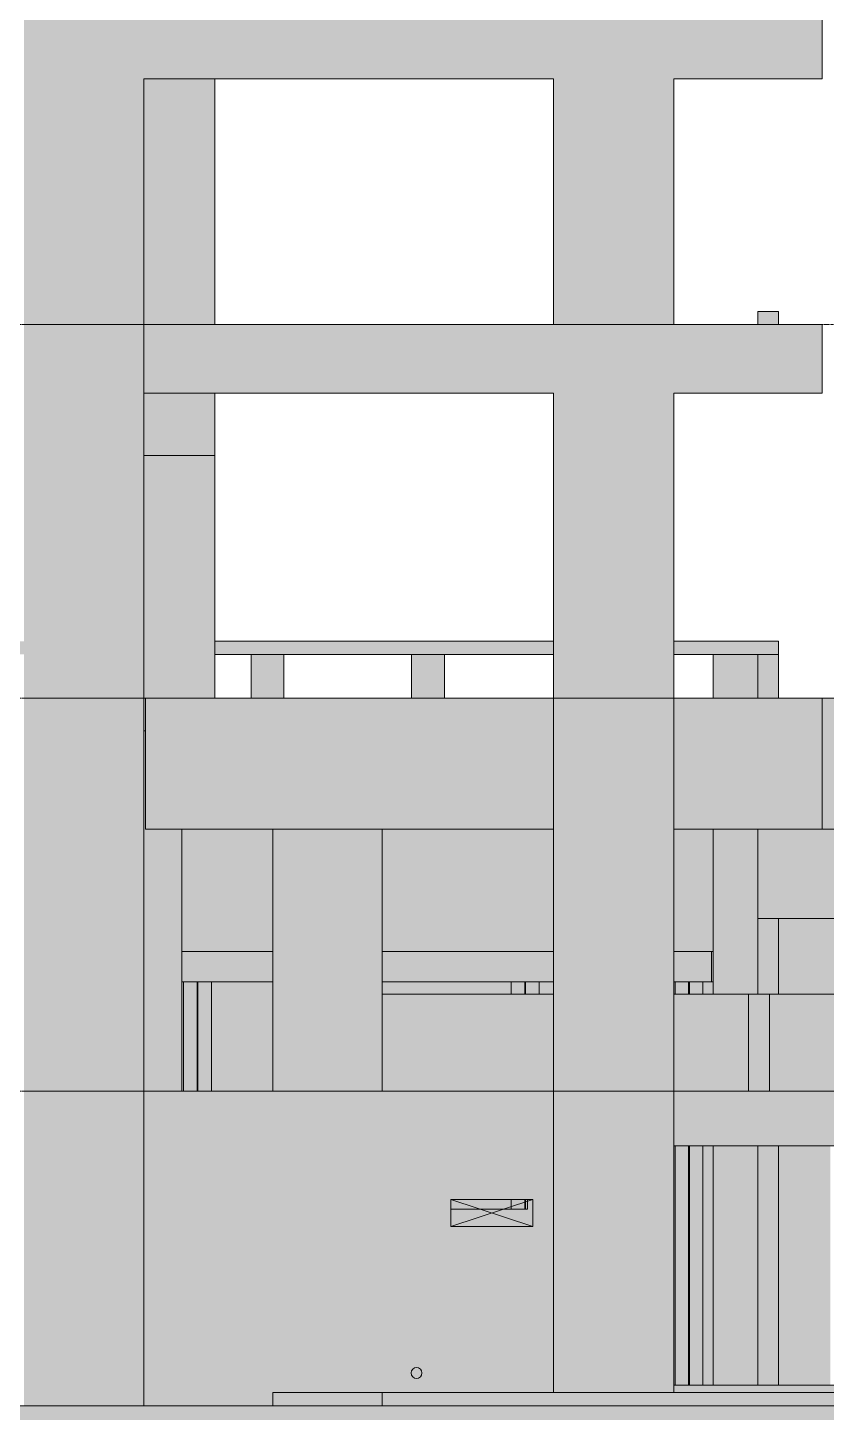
# Model space of a CAD drawing. Header units: centimetres. Extents: x -1968 to 25888, y -1244 to 84208.
# Drawn here: x 15167 to 15898, y 74259 to 75527 of the extents above; entities that cross this region are included whole.
import ezdxf

# ---------------------------------------------------------------- set-up
doc = ezdxf.new("R2010")
doc.units = ezdxf.units.CM
doc.linetypes.add('Centro', pattern=[3.175, 0.635, -0.47625, 1.5875, -0.47625])
for name, color, linetype, lineweight in [('A-FLOR', 7, 'Continuous', 18), ('A-FLOR-LEVL', 7, 'Continuous', 9), ('A-GENM', 7, 'Continuous', 18), ('A-WALL', 7, 'Continuous', 9), ('S-BEAM', 7, 'Continuous', 18), ('S-COLS', 7, 'Continuous', 18), ('S-FNDN', 7, 'Continuous', 9)]:
    doc.layers.add(name, color=color, linetype=linetype, lineweight=lineweight)

# ---------------------------------------------------------------- blocks, each defined once
blk = doc.blocks.new('Estaca W Gerdau - W250X73-4068932-CT103 - CORTE ESQ_ TIPO')
at = {"layer": 'S-FNDN', "true_color": 0xacb7d2}
h = blk.add_hatch(color=9, dxfattribs=at)
h.paths.add_polyline_path([(999.4, 73424), (999.4, 73574), (974, 73574), (974, 73424)], flags=0)
h.paths.add_polyline_path([(974, 74553), (999.4, 74553), (999.4, 74653), (974, 74653), (974, 74632.2)], flags=0)
at = {"layer": 'S-FNDN'}
for p, q in [((974, 74653), (974, 74553)), ((986.3, 74553), (986.3, 74653)), ((987.1, 74653), (987.1, 74553)), ((999.4, 74653), (999.4, 74553)), ((974, 73574), (974, 73423.9)), ((986.3, 73423.9), (986.3, 73574)), ((987.1, 73574), (987.1, 73423.9)), ((999.4, 73574), (999.4, 73423.9))]:
    blk.add_line(p, q, dxfattribs=at)
blk = doc.blocks.new('Estaca W Gerdau - W250X73-V7-CT103 - CORTE ESQ_ TIPO')
at = {"layer": 'S-FNDN', "true_color": 0xacb7d2}
h = blk.add_hatch(color=9, dxfattribs=at)
h.paths.add_polyline_path([(1274, 73400), (1299.4, 73400), (1299.4, 73574), (1274, 73574)], flags=0)
h.paths.add_polyline_path([(1288.7, 74445), (1288.7, 74454), (1274, 74454), (1274, 74445)], flags=0)
h.paths.add_polyline_path([(1299.4, 74642), (1299.4, 74653), (1274, 74653), (1274, 74642), (1288.7, 74642)], flags=0)
at = {"layer": 'S-FNDN'}
for p, q in [((1274, 74653), (1274, 74642)), ((1286.3, 74642), (1286.3, 74653)), ((1287.1, 74653), (1287.1, 74642)), ((1299.4, 74653), (1299.4, 74642)), ((1274, 74454), (1274, 74445)), ((1286.3, 74445), (1286.3, 74454)), ((1287.1, 74454), (1287.1, 74445)), ((1274, 73574), (1274, 73400)), ((1286.3, 73400), (1286.3, 73574)), ((1287.1, 73574), (1287.1, 73400)), ((1299.4, 73574), (1299.4, 73400)), ((1299.4, 73400), (1274, 73400))]:
    blk.add_line(p, q, dxfattribs=at)
blk = doc.blocks.new('Estaca W Gerdau - W250X73-V8-CT103 - CORTE ESQ_ TIPO')
at = {"layer": 'S-FNDN', "true_color": 0xacb7d2}
h = blk.add_hatch(color=9, dxfattribs=at)
h.paths.add_polyline_path([(1449.4, 73400), (1449.4, 73554), (1428.8, 73554), (1428.8, 73574), (1424, 73574), (1424, 73400), (1428.8, 73400)], flags=0)
h.paths.add_polyline_path([(1449.4, 74284), (1449.4, 74503), (1424, 74503), (1424, 74284), (1445.1, 74284)], flags=0)
h.paths.add_polyline_path([(1439.7, 74642), (1449.4, 74642), (1449.4, 74653), (1424, 74653), (1424, 74642)], flags=0)
at = {"layer": 'S-FNDN'}
for p, q in [((1424, 74653), (1424, 74642)), ((1436.3, 74642), (1436.3, 74653)), ((1437.1, 74653), (1437.1, 74642)), ((1449.4, 74653), (1449.4, 74642)), ((1424, 74503), (1424, 74284)), ((1436.3, 74284), (1436.3, 74503)), ((1437.1, 74503), (1437.1, 74284)), ((1449.4, 74503), (1449.4, 74284)), ((1424, 73574), (1424, 73400)), ((1436.3, 73400), (1436.3, 73554)), ((1437.1, 73554), (1437.1, 73400)), ((1449.4, 73554), (1449.4, 73400)), ((1449.4, 73400), (1424, 73400))]:
    blk.add_line(p, q, dxfattribs=at)
blk = doc.blocks.new('PED_FURO_RETANGULAR_R04_2020 _INSTÂNCIA_ - FURO RET-4024178-CT103 - CORTE ESQ_ TIPO')
at = {"layer": 'A-GENM', "lineweight": 9}
for p, q in [((1293.7, 74429), (1218.7, 74454)), ((1218.7, 74429), (1293.7, 74454))]:
    blk.add_line(p, q, dxfattribs=at)

msp = doc.modelspace()

# ---------------------------------------------------------------- hatches: boundary and pattern name
at = {"layer": 'A-FLOR', "true_color": 0xc0c0c0}
h = msp.add_hatch(color=9, dxfattribs=at)
h.paths.add_polyline_path([(15015.55, 74953), (15163.55, 74953), (15163.55, 74965), (15015.55, 74965)], flags=0)
h.paths.add_polyline_path([(15854.55, 74953), (15854.55, 74965), (15758.55, 74965), (15758.55, 74953), (15835.55, 74953)], flags=0)
h.paths.add_polyline_path([(15338.55, 74953), (15648.55, 74953), (15648.55, 74965), (15338.55, 74965)], flags=0)
at = {"layer": 'A-WALL', "true_color": 0xc0c0c0}
msp.add_hatch(color=9, dxfattribs=at).paths.add_polyline_path([(15854.55, 74913), (15854.55, 74953), (15835.55, 74953), (15835.55, 74913)], flags=0)
h = msp.add_hatch(color=9, dxfattribs=at)
h.paths.add_polyline_path([(15835.55, 74284), (15854.55, 74284), (15854.55, 74503), (15835.55, 74503), (15835.55, 74287.02)], flags=0)
h.paths.add_polyline_path([(15846.05, 74642), (15854.55, 74642), (15854.55, 74711), (15835.55, 74711), (15835.55, 74642)], flags=0)
h = msp.add_hatch(color=9, dxfattribs=at)
h.paths.add_polyline_path([(15794.55, 74284), (15794.55, 74503), (15785.22, 74503), (15785.22, 74284)], flags=0)
h.paths.add_polyline_path([(15758.55, 74284), (15759.82, 74284), (15759.82, 74503), (15758.55, 74503), (15758.55, 74287.02)], flags=0)
h.paths.add_polyline_path([(15554.54, 74445), (15609.82, 74445), (15609.82, 74454), (15554.54, 74454)], flags=0)
h.paths.add_polyline_path([(15335.22, 74553), (15391.55, 74553), (15391.55, 74653), (15335.22, 74653), (15335.22, 74635.58)], flags=0)
h.paths.add_polyline_path([(15308.05, 74553), (15309.82, 74553), (15309.82, 74653), (15308.05, 74653), (15308.05, 74632.01)], flags=0)
h.paths.add_polyline_path([(15075.55, 74553), (15146.55, 74553), (15146.55, 74653), (15065.55, 74653), (15065.55, 74553), (15070.89, 74553)], flags=0)
h.paths.add_polyline_path([(15759.82, 74642), (15759.82, 74653), (15758.55, 74653), (15758.55, 74642)], flags=0)
h.paths.add_polyline_path([(15793.08, 74642), (15794.55, 74642), (15794.55, 74681), (15793.08, 74681), (15793.08, 74653), (15785.22, 74653), (15785.22, 74642), (15787.55, 74642)], flags=0)
h.paths.add_polyline_path([(15635.22, 74642), (15648.55, 74642), (15648.55, 74653), (15635.22, 74653)], flags=0)
h.paths.add_polyline_path([(15548.55, 74642), (15609.82, 74642), (15609.82, 74653), (15491.55, 74653), (15491.55, 74642), (15535.55, 74642)], flags=0)
h = msp.add_hatch(color=9, dxfattribs=at)
h.paths.add_polyline_path([(16915.06, 74284), (16921.83, 74284), (16921.83, 74503), (16777.23, 74503), (16777.23, 74284), (16915.01, 74284)], flags=0)
h.paths.add_polyline_path([(15901.83, 74284), (15901.83, 74503), (15854.55, 74503), (15854.55, 74284)], flags=0)
h.paths.add_polyline_path([(15927.23, 74284), (15991.55, 74284), (15991.55, 74503), (15927.23, 74503), (15927.23, 74287.02)], flags=0)
h.paths.add_polyline_path([(16099.46, 74284), (16099.1, 74503), (16097.23, 74503), (16097.23, 74284), (16098.87, 74284)], flags=0)
h.paths.add_polyline_path([(16123.38, 74284), (16241.83, 74284), (16241.83, 74503), (16118.46, 74503), (16118.55, 74284)], flags=0)
h.paths.add_polyline_path([(16267.23, 74284), (16296.05, 74284), (16296.05, 74503), (16267.23, 74503), (16267.23, 74471.35)], flags=0)
h.paths.add_polyline_path([(16346.05, 74284), (16411.83, 74284), (16411.83, 74503), (16346.05, 74503), (16346.05, 74466.92)], flags=0)
h.paths.add_polyline_path([(16521.55, 74284), (16581.83, 74284), (16581.83, 74503), (16521.55, 74503), (16521.55, 74287.02)], flags=0)
h.paths.add_polyline_path([(16607.23, 74284), (16751.83, 74284), (16751.83, 74503), (16607.23, 74503), (16607.23, 74287.02)], flags=0)
h.paths.add_polyline_path([(16581.83, 74574), (16581.83, 74580), (16521.55, 74580), (16521.55, 74574), (16576.39, 74574)], flags=0)
h.paths.add_polyline_path([(16858.67, 74574), (16921.83, 74574), (16921.83, 74580), (16777.23, 74580), (16777.23, 74574)], flags=0)
h.paths.add_polyline_path([(16411.83, 74574), (16411.83, 74580), (16346.05, 74580), (16346.05, 74574), (16388.2, 74574)], flags=0)
h.paths.add_polyline_path([(16751.83, 74574), (16751.83, 74580), (16607.23, 74580), (16607.23, 74574)], flags=0)
at = {"layer": 'S-BEAM', "true_color": 0xc0c0c0}
for points in [[(15648.55, 75480.01), (15648.55, 75543.01), (15273.55, 75543.01), (15273.55, 75480.01), (15447.26, 75480.01)], [(15894.55, 75480.01), (15894.55, 75543.01), (15758.55, 75543.01), (15758.55, 75480.01), (15789.35, 75480.01)], [(15835.55, 75255.01), (15854.55, 75255.01), (15854.55, 75267), (15835.55, 75267)], [(15391.55, 75192.01), (15648.55, 75192.01), (15648.55, 75255.01), (15273.55, 75255.01), (15273.55, 75192.01), (15274.82, 75192.01)], [(15894.55, 75192.01), (15894.55, 75255.01), (15758.55, 75255.01), (15758.55, 75192.01), (15854.55, 75192.01)], [(15447.26, 74793), (15648.55, 74793), (15648.55, 74913), (15274.82, 74913), (15274.82, 74793)], [(15823.64, 74793), (15894.55, 74793), (15894.55, 74913), (15758.55, 74913), (15758.55, 74793)], [(15991.55, 74793), (16099.46, 74793.02), (16099.46, 74913), (15894.55, 74913), (15894.55, 74793)], [(15823.64, 74553), (15827.05, 74553), (15827.05, 74642), (15758.55, 74642), (15758.55, 74553)], [(15846.05, 74553), (15846.05, 74642), (15827.05, 74642), (15827.05, 74553)], [(15991.55, 74553), (15991.55, 74642), (15846.05, 74642), (15846.05, 74553), (15854.55, 74553)], [(15758.55, 74503), (16099.46, 74503), (16099.1, 74553), (15758.55, 74553)], [(16011.83, 74277), (16099.46, 74277), (16099.46, 74284), (15758.55, 74284), (15758.55, 74277), (15991.55, 74277)], [(14989.95, 74207), (16098.87, 74207), (16098.87, 74265), (14989.95, 74265), (14989.95, 74253)], [(15491.55, 74265), (15491.55, 74277), (15391.55, 74277), (15391.55, 74265), (15447.26, 74265)], [(15541.36, 74265), (16099.46, 74265.01), (16099.46, 74277), (15491.55, 74277), (15491.55, 74265)]]:
    msp.add_hatch(color=9, dxfattribs=at).paths.add_polyline_path(points, flags=0)
h = msp.add_hatch(color=9, dxfattribs=at)
h.paths.add_polyline_path([(15510.55, 74681), (15648.55, 74681), (15648.55, 74793), (15491.55, 74793), (15491.55, 74681)], flags=0)
h.paths.add_polyline_path([(15758.55, 74681), (15794.55, 74681), (15794.55, 74793), (15758.55, 74793), (15758.55, 74702.95)], flags=0)
h.paths.add_polyline_path([(15391.55, 74681), (15391.55, 74793), (15308.05, 74793), (15308.05, 74681)], flags=0)
h = msp.add_hatch(color=9, dxfattribs=at)
h.paths.add_polyline_path([(15835.55, 74711), (15991.55, 74711), (15991.55, 74793), (15835.55, 74793)], flags=0)
h.paths.add_polyline_path([(16922.04, 74711), (16921.7, 74793), (16521.55, 74793), (16521.55, 74711), (16797.34, 74711)], flags=0)
h.paths.add_polyline_path([(16200.01, 74711), (16421.55, 74711), (16421.55, 74793), (16118.46, 74793), (16118.46, 74711)], flags=0)
h.paths.add_polyline_path([(16091.55, 74711), (16099.46, 74711), (16099.46, 74793), (16091.55, 74793), (16091.55, 74713.67)], flags=0)
h = msp.add_hatch(color=9, dxfattribs=at)
h.paths.add_polyline_path([(16421.55, 74620), (16421.55, 74711), (16118.46, 74711), (16118.46, 74642), (16346.05, 74642), (16346.05, 74620), (16388.2, 74620)], flags=0)
h.paths.add_polyline_path([(16576.39, 74620), (16927.03, 74620), (16926.83, 74723), (16922.04, 74723), (16922.04, 74711), (16521.55, 74711), (16521.55, 74620)], flags=0)
h.paths.add_polyline_path([(16099.46, 74642), (16099.46, 74711), (16091.55, 74711), (16091.55, 74642)], flags=0)
h.paths.add_polyline_path([(15991.55, 74642), (15991.55, 74711), (15854.55, 74711), (15854.55, 74642)], flags=0)
h = msp.add_hatch(color=9, dxfattribs=at)
h.paths.add_polyline_path([(15065.55, 74653), (15146.55, 74653), (15146.55, 74680), (15065.55, 74680), (15065.55, 74655.69)], flags=0)
h.paths.add_polyline_path([(15624.54, 74653), (15648.55, 74653), (15648.55, 74681), (15491.55, 74681), (15491.55, 74653), (15554.54, 74653)], flags=0)
h.paths.add_polyline_path([(15308.05, 74653), (15391.55, 74653), (15391.55, 74681), (15308.05, 74681)], flags=0)
h.paths.add_polyline_path([(15758.55, 74653), (15793.08, 74653), (15793.08, 74681), (15758.55, 74681), (15758.55, 74655.69)], flags=0)
h = msp.add_hatch(color=9, dxfattribs=at)
h.paths.add_polyline_path([(15523.05, 74290), (15525.55, 74290.67), (15527.38, 74292.5), (15528.05, 74295), (15527.38, 74297.5), (15525.17, 74299.49), (15523.05, 74300), (15520.55, 74299.33), (15518.72, 74297.5), (15518.05, 74295), (15518.72, 74292.5), (15520.55, 74290.67), (15521.75, 74290.17)], flags=0)
h.paths.add_polyline_path([(15629.54, 74429), (15629.54, 74454), (15624.54, 74454), (15624.54, 74445), (15554.54, 74445), (15554.54, 74429), (15624.74, 74429)], flags=0)
h.paths.add_polyline_path([(15584.75, 74553), (15648.55, 74553), (15648.55, 74642), (15491.55, 74642), (15491.55, 74553), (15554.54, 74553)], flags=0)
h = msp.add_hatch(color=9, dxfattribs=at)
h.paths.add_polyline_path([(15391.55, 74265), (15391.55, 74277), (15648.55, 74277), (15648.55, 74553), (15273.55, 74553), (15273.55, 74265), (15353.17, 74265)], flags=0)
h.paths.add_polyline_path([(15523.05, 74290), (15520.55, 74290.67), (15518.72, 74292.5), (15518.05, 74295), (15518.72, 74297.5), (15520.55, 74299.33), (15523.05, 74300), (15525.55, 74299.33), (15527.38, 74297.5), (15528.05, 74295), (15527.38, 74292.5), (15525.55, 74290.67), (15524.34, 74290.17)], flags=0)
h.paths.add_polyline_path([(15554.54, 74429), (15554.54, 74454), (15629.54, 74454), (15629.54, 74429), (15612.72, 74429)], flags=0)
at = {"layer": 'S-COLS', "true_color": 0xc0c0c0}
for points in [[(15163.55, 75255.01), (15273.55, 75255.01), (15273.55, 75543.01), (15163.55, 75543.01)], [(15648.55, 75255.01), (15758.55, 75255.01), (15758.55, 75543.01), (15648.55, 75543.01), (15648.55, 75480.01)], [(15273.55, 75255.01), (15338.55, 75255.01), (15338.55, 75480.01), (15273.55, 75480.01), (15273.55, 75347.05)], [(15273.55, 74913), (15273.55, 75255.01), (15163.55, 75255.01), (15163.55, 74913), (15259.08, 74913)], [(15758.55, 74913), (15758.55, 75255.01), (15648.55, 75255.01), (15648.55, 74913)], [(15273.55, 74883), (15274.82, 74883), (15274.82, 74913), (15338.55, 74913), (15338.55, 75192.01), (15273.55, 75192.01), (15273.55, 74891.18)], [(15401.55, 74913), (15401.55, 74953), (15371.55, 74953), (15371.55, 74913), (15391.55, 74913)], [(15541.62, 74913), (15548.55, 74913), (15548.55, 74953), (15518.55, 74953), (15518.55, 74913)], [(15163.55, 74553), (15273.55, 74553), (15273.55, 74913), (15163.55, 74913), (15163.55, 74840.02)], [(15729.55, 74553), (15758.55, 74553), (15758.55, 74913), (15648.55, 74913), (15648.55, 74553)], [(15308.05, 74553), (15308.05, 74793), (15274.82, 74793), (15274.82, 74883), (15273.55, 74883), (15273.55, 74553), (15274.82, 74553)], [(15447.26, 74553), (15491.55, 74553), (15491.55, 74793), (15391.55, 74793), (15391.55, 74553)], [(15182.55, 74265), (15273.55, 74265), (15273.55, 74553), (15163.55, 74553), (15163.55, 74265)], [(15648.55, 74277), (15758.55, 74277), (15758.55, 74553), (15648.55, 74553), (15648.55, 74278.81)], [(15794.55, 74284), (15835.55, 74284), (15835.55, 74503), (15794.55, 74503), (15794.55, 74287.02)]]:
    msp.add_hatch(color=9, dxfattribs=at).paths.add_polyline_path(points, flags=0)
h = msp.add_hatch(color=9, dxfattribs=at)
h.paths.add_polyline_path([(15827.05, 74642), (15835.55, 74642), (15835.55, 74793), (15794.55, 74793), (15794.55, 74642), (15823.64, 74642)], flags=0)
h.paths.add_polyline_path([(15807.26, 74913), (15835.55, 74913), (15835.55, 74953), (15794.55, 74953), (15794.55, 74913)], flags=0)

# ---------------------------------------------------------------- linework, layer by layer
at = {"layer": 'A-FLOR', "lineweight": 9}
for p, q in [((15338.55, 74965), (15648.55, 74965)), ((15758.55, 74965), (15854.55, 74965)), ((15854.55, 74965), (15854.55, 74953)), ((15648.55, 74953), (15338.55, 74953)), ((15854.55, 74953), (15758.55, 74953))]:
    msp.add_line(p, q, dxfattribs=at)
at = {"layer": 'A-FLOR-LEVL', "linetype": 'Centro'}
for p, q in [((12811.8, 75255.01), (16610.39, 75255.01)), ((12811.8, 74913), (16610.39, 74913)), ((12811.8, 74553), (17580.61, 74553)), ((12811.8, 74265), (17580.61, 74265))]:
    msp.add_line(p, q, dxfattribs=at)
at = {"layer": 'A-WALL'}
for p, q in [((15835.55, 74913), (15835.55, 74953)), ((15854.55, 74953), (15854.55, 74913)), ((15835.55, 74642), (15835.55, 74711)), ((15854.55, 74711), (15854.55, 74642)), ((15835.55, 74284), (15835.55, 74503)), ((15854.55, 74503), (15854.55, 74284))]:
    msp.add_line(p, q, dxfattribs=at)
at = {"layer": 'S-BEAM', "lineweight": 9}
for p, q in [((15894.55, 75543.01), (15894.55, 75480.01)), ((15273.55, 75480.01), (15648.55, 75480.01)), ((15758.55, 75480.01), (15894.55, 75480.01)), ((15854.55, 75267), (15835.55, 75267)), ((15835.55, 75267), (15835.55, 75255.01)), ((15854.55, 75255.01), (15854.55, 75267)), ((15273.55, 75255.01), (15273.55, 75192.01)), ((15273.55, 75255.01), (15648.55, 75255.01)), ((15758.55, 75255.01), (15894.55, 75255.01)), ((15894.55, 75255.01), (15894.55, 75192.01)), ((15273.55, 75192.01), (15648.55, 75192.01)), ((15758.55, 75192.01), (15894.55, 75192.01)), ((15274.82, 74793), (15274.82, 74913)), ((15274.82, 74913), (15648.55, 74913)), ((15648.55, 74793), (15648.55, 74913)), ((15758.55, 74913), (15894.55, 74913)), ((15758.55, 74913), (15758.55, 74793)), ((15894.55, 74913), (15894.55, 74793)), ((15894.55, 74913), (16099.46, 74913)), ((15274.82, 74793), (15648.55, 74793)), ((15758.55, 74793), (15894.55, 74793)), ((15794.55, 74681), (15794.55, 74793)), ((15835.55, 74711), (15835.55, 74793)), ((16099.46, 74793), (15894.55, 74793)), ((15991.55, 74711), (15835.55, 74711)), ((15391.55, 74681), (15308.05, 74681)), ((15648.55, 74681), (15491.55, 74681)), ((15794.55, 74681), (15758.55, 74681)), ((15793.08, 74653), (15793.08, 74681)), ((15391.55, 74653), (15308.05, 74653)), ((15648.55, 74653), (15491.55, 74653)), ((15793.08, 74653), (15758.55, 74653)), ((15794.55, 74653), (15793.08, 74653)), ((15648.55, 74642), (15491.55, 74642)), ((15758.55, 74642), (15827.05, 74642)), ((15846.05, 74642), (15827.05, 74642)), ((15827.05, 74642), (15827.05, 74553)), ((15846.05, 74553), (15846.05, 74642)), ((15846.05, 74642), (15991.55, 74642)), ((15648.55, 74553), (15273.55, 74553)), ((15273.55, 74553), (15273.55, 74265)), ((15648.55, 74277), (15648.55, 74553)), ((15758.55, 74553), (16099.1, 74553)), ((16099.46, 74503), (15758.55, 74503)), ((15554.54, 74454), (15629.54, 74454)), ((15554.54, 74429), (15554.54, 74454)), ((15624.54, 74445), (15554.54, 74445)), ((15624.54, 74454), (15624.54, 74445)), ((15629.54, 74454), (15629.54, 74429)), ((15629.54, 74429), (15554.54, 74429)), ((15758.55, 74284), (16099.46, 74284)), ((14989.95, 74265), (16098.87, 74265)), ((15391.55, 74277), (15491.55, 74277)), ((15391.55, 74265), (15391.55, 74277)), ((15491.55, 74277), (15491.55, 74265)), ((15491.55, 74277), (16099.46, 74277))]:
    msp.add_line(p, q, dxfattribs=at)
for start, end in [(90, 270), (270, 90)]:
    msp.add_arc((15523.05, 74295), 5, start, end, dxfattribs=at)
at = {"layer": 'S-COLS', "lineweight": 9}
for p, q in [((15273.55, 75255.01), (15273.55, 75480.01)), ((15338.55, 75255.01), (15338.55, 75480.01)), ((15648.55, 75480.01), (15648.55, 75255.01)), ((15758.55, 75255.01), (15758.55, 75480.01)), ((15273.55, 75255.01), (15163.55, 75255.01)), ((15273.55, 75255.01), (15163.55, 75255.01)), ((15273.55, 75255.01), (15273.55, 74913)), ((15758.55, 75255.01), (15648.55, 75255.01)), ((15758.55, 75255.01), (15648.55, 75255.01)), ((15338.55, 75135.01), (15338.55, 75192.01)), ((15338.55, 74913), (15338.55, 75192.01)), ((15648.55, 75192.01), (15648.55, 74913)), ((15758.55, 74913), (15758.55, 75192.01)), ((15338.55, 75135.01), (15273.55, 75135.01)), ((15371.55, 74953), (15371.55, 74913)), ((15401.55, 74913), (15401.55, 74953)), ((15518.55, 74953), (15518.55, 74913)), ((15548.55, 74913), (15548.55, 74953)), ((15794.55, 74953), (15794.55, 74913)), ((15273.55, 74913), (15163.55, 74913)), ((15273.55, 74913), (15163.55, 74913)), ((15273.55, 74913), (15273.55, 74553)), ((15758.55, 74913), (15648.55, 74913)), ((15648.55, 74913), (15648.55, 74553)), ((15758.55, 74913), (15648.55, 74913)), ((15758.55, 74913), (15758.55, 74553)), ((15274.82, 74883), (15273.55, 74883)), ((15308.05, 74553), (15308.05, 74793)), ((15391.55, 74793), (15391.55, 74553)), ((15491.55, 74553), (15491.55, 74793)), ((15794.55, 74793), (15794.55, 74642)), ((15273.55, 74553), (15163.55, 74553)), ((15273.55, 74553), (15163.55, 74553)), ((15273.55, 74553), (15273.55, 74265)), ((15648.55, 74553), (15648.55, 74277)), ((15758.55, 74553), (15648.55, 74553)), ((15758.55, 74553), (15648.55, 74553)), ((15758.55, 74553), (15758.55, 74277)), ((15794.55, 74503), (15794.55, 74284))]:
    msp.add_line(p, q, dxfattribs=at)

# ---------------------------------------------------------------- block references
at = {"layer": 'A-GENM', "lineweight": 9}
msp.add_blockref('PED_FURO_RETANGULAR_R04_2020 _INSTÂNCIA_ - FURO RET-4024178-CT103 - CORTE ESQ_ TIPO', (14335.8, 0), dxfattribs=at)
at = {"layer": 'S-FNDN'}
for name in ['Estaca W Gerdau - W250X73-4068932-CT103 - CORTE ESQ_ TIPO', 'Estaca W Gerdau - W250X73-V7-CT103 - CORTE ESQ_ TIPO', 'Estaca W Gerdau - W250X73-V8-CT103 - CORTE ESQ_ TIPO']:
    msp.add_blockref(name, (14335.8, 0), dxfattribs=at)

doc.saveas('drawing.dxf')
